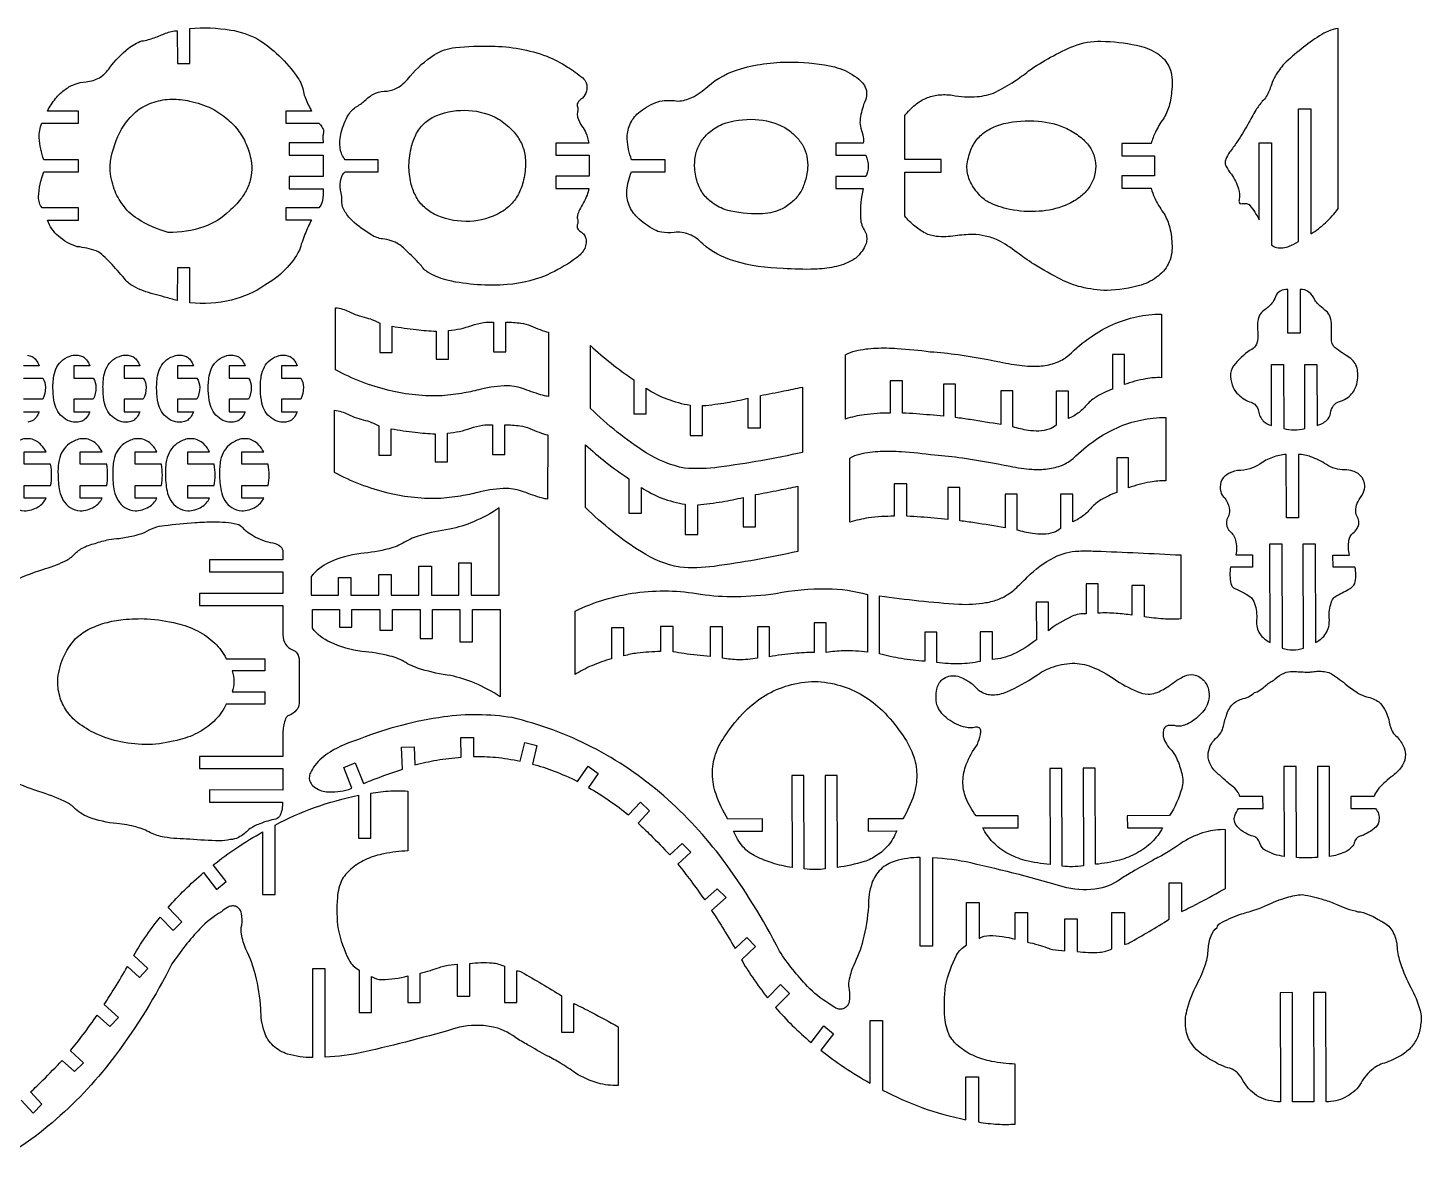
# Model space of a CAD drawing. Header units: metres. Extents: x 3 to 597, y 2 to 578.
# Drawn here: x 251.3 to 597, y 9.7 to 292.6 of the extents above; entities that cross this region are included whole.
import ezdxf

# ---------------------------------------------------------------- set-up
doc = ezdxf.new("R2010")
doc.units = ezdxf.units.M

msp = doc.modelspace()

# ---------------------------------------------------------------- linework, layer by layer
at = {"color": 7}
for points in [[(263.78911, 256.908741), (263.78911, 259.903892), (255.222949, 259.905406, -0.072242), (254.110548, 265.349208, -0.110553), (254.703421, 268.956949), (263.78911, 268.945257), (263.78911, 271.94423), (256.115733, 271.945931, -0.049815), (258.123275, 275.079791, -0.062729), (260.235331, 277.153419, -0.070982), (262.795144, 278.582576, -0.069036), (265.729625, 279.268479, 0.12434), (269.023874, 280.264595, 0.119254), (271.575693, 282.781131, -0.053976), (276.176217, 287.5116, -0.092959), (279.546507, 289.379541, 0.045009), (281.16244, 289.700586, 0.024177), (284.055486, 290.705844, -0.038596), (286.892685, 291.749375, -0.079634), (288.354976, 291.920298), (288.355355, 283.766817), (291.444328, 283.766817), (291.443802, 292.483178, -0.059548), (301.598535, 292.092087, -0.084975), (308.367338, 289.796335, -0.052816), (313.603414, 285.717121, -0.049445), (318.194356, 280.317297, -0.050886), (319.193925, 278.47016, -0.058693), (319.692453, 276.717237, 0.059108), (320.121305, 275.191302, 0.026215), (321.653718, 271.973674), (315.240854, 271.97423), (315.240854, 268.975257), (323.508123, 268.978369, -0.043315), (324.198841, 268.094623, -0.055633), (324.591457, 267.313365, -0.05873), (324.650171, 266.740013, -0.075594), (324.575936, 266.29741, 0.100535), (324.480051, 265.862109, 0.024674), (324.539276, 264.064004), (316.097194, 264.064004), (316.097194, 260.999248), (324.539276, 261.031457), (324.539276, 255.741176), (316.097194, 255.773385), (316.097194, 252.718629), (324.539276, 252.718629, -0.078111), (324.361512, 249.685854, -0.125865), (323.508123, 247.984264), (315.240854, 247.987375), (315.240854, 244.998403), (321.653718, 244.998959, 0.024374), (320.022336, 241.437691, 0.022894), (318.651188, 237.499507, -0.075172), (315.117206, 232.634919, -0.071168), (310.06557, 228.791719, -0.094796), (301.792594, 225.085625, -0.082674), (291.443802, 224.389455), (291.444328, 233.105816), (288.355355, 233.105816), (288.354976, 224.952335, 0.002566), (285.188418, 225.841398, 0.003075), (282.537661, 226.553479, -0.061756), (277.439258, 228.519035, -0.115194), (275.217563, 230.470353, 0.012925), (271.71306, 234.381964, 0.028324), (269.971097, 236.030188, 0.133272), (268.189726, 237.270396, 0.059788), (263.537738, 238.32906, -0.10848), (258.841328, 240.936186, -0.121992), (256.115733, 244.876702), (263.78911, 244.878403), (263.78911, 247.967375), (254.841535, 247.955862, -0.184387), (253.931438, 250.68303, -0.081183), (255.222949, 256.907227), (263.78911, 256.908741)], [(576.402549, 292.4932, 0.099796), (571.806633, 290.648805, 0.043637), (562.984896, 283.691424, 0.041773), (560.824397, 280.693713, 0.063337), (559.840706, 278.457954, -0.044077), (558.571679, 275.602512, -0.089697), (557.594044, 274.406377, 0.036464), (555.984785, 272.207116, 0.024506), (554.007427, 268.670464), (554.007427, 268.670464, -0.015577), (551.266665, 264.2401, -0.026458), (549.438876, 261.775231, 0.042722), (548.549585, 259.991087, 0.08846), (548.356651, 259.041978, 0.11227), (548.611485, 258.219812, 0.041427), (549.927707, 256.324401, -0.075913), (551.700828, 252.655886, -0.119469), (551.859687, 250.049744, 0.181881), (551.864172, 249.284827, 0.302639), (552.260256, 249.00364, -0.028288), (552.960308, 249.054771, -0.029635), (553.62977, 249.026031, -0.221225), (554.499477, 248.590034, -0.048421), (556.805438, 245.023071), (556.798342, 264.108702), (559.887343, 264.108702), (559.883212, 238.769342, 0.109833), (561.09686, 238.147639, 0.094372), (562.67544, 238.042615, 0.064209), (564.274205, 238.450839, 0.041408), (566.560265, 239.586332), (566.559951, 272.529453), (569.648952, 272.529453), (569.649972, 241.524784, 0.051016), (573.279426, 244.262269, 0.049205), (576.402035, 247.791746), (576.402549, 292.4932)], [(338.180533, 256.907351), (338.180533, 259.902501), (330.007938, 259.903762, -0.140476), (328.794975, 262.617473, -0.102245), (329.048019, 266.65632, -0.076711), (330.836092, 271.056402, -0.125548), (332.915522, 273.121319, 0.020536), (334.042744, 273.895114, 0.020706), (335.093699, 274.752054, -0.097805), (337.568477, 276.390649, -0.099815), (340.42509, 276.942654, 0.118839), (343.20124, 277.907381, 0.08658), (346.150625, 280.620784, -0.081246), (352.066696, 285.907044, -0.115385), (357.373332, 287.768366, -0.029573), (366.33514, 288.09921, -0.037876), (373.307455, 287.414116, -0.047634), (380.006994, 285.568198, -0.056886), (385.179577, 282.890368, -0.039803), (388.942655, 280.194348, -0.123518), (389.825858, 278.967014, -0.140817), (389.89243, 276.885055, -0.15083), (388.877636, 275.219561, 0.133461), (387.702851, 274.043572, 0.231023), (387.63785, 273.051878, -0.107511), (387.762282, 272.488051, -0.068767), (387.642223, 271.59952, 0.139781), (387.689182, 270.438351, 0.064425), (388.762318, 268.198822, -0.082975), (389.746959, 266.585666, -0.059472), (390.431817, 264.048462), (390.431817, 264.048462), (382.276319, 264.048165), (382.276319, 261.019193), (390.59069, 261.019171), (390.59069, 255.80068), (382.276319, 255.800659), (382.276319, 252.791687), (390.431817, 252.791389, -0.078337), (390.017615, 251.140405, -0.032363), (388.172548, 247.479783, 0.064926), (387.654554, 246.119198, 0.112578), (387.646181, 245.27254, -0.138915), (387.614158, 243.714878, 0.206862), (387.652159, 242.868454, 0.164554), (388.389211, 242.121939, -0.082681), (389.306204, 241.255561, -0.101232), (389.75311, 240.323286, -0.092447), (389.816796, 239.278152, -0.066823), (389.450142, 237.882782, -0.107143), (387.410473, 235.581305, -0.044664), (381.153324, 231.805933, -0.09252), (370.19538, 228.912941, -0.071448), (355.604509, 229.922046, -0.06314), (350.921074, 231.745744, -0.118181), (348.905166, 233.559685, 0.016012), (345.580292, 236.976356, 0.024893), (343.268401, 238.992684, 0.059853), (341.434359, 239.817322, 0.054601), (339.272625, 240.241786, -0.100479), (336.476298, 241.259046, -0.049689), (331.716851, 244.865821, -0.076059), (329.801888, 247.269067, -0.109503), (329.161428, 249.318872, 0.046908), (329.155509, 250.818371, 0.044592), (328.862594, 252.367996, -0.101901), (328.989226, 255.236282, -0.151429), (330.007938, 256.90609), (338.180533, 256.907351)], [(468.847545, 245.951619), (468.850972, 256.848182), (477.87822, 256.848182), (477.87822, 259.94406), (468.850972, 259.94406), (468.847545, 270.840623, -0.05659), (471.508746, 273.558674, -0.069075), (474.177846, 275.176726, -0.073478), (477.178001, 275.975976, -0.066439), (480.607715, 275.910735, 0.062341), (486.852821, 275.571464, 0.083499), (491.405898, 276.670535, 0.022667), (496.061641, 279.372182, 0.028044), (499.58533, 281.926254, -0.05694), (510.845677, 288.118121, -0.108358), (517.55376, 289.291182, -0.046973), (526.361427, 288.317269, -0.079489), (531.277396, 286.452006, -0.073182), (533.283488, 284.747214, -0.080672), (534.552127, 282.720623, -0.07326), (535.154051, 280.383397, -0.057276), (535.127477, 277.302887, -0.059839), (534.440333, 273.194959, -0.070789), (532.98139, 269.985185, 0.043558), (531.045491, 266.766659, 0.054925), (530.037836, 263.960169), (522.764692, 263.959724), (522.764692, 260.870752), (530.864239, 260.870752), (530.864239, 258.396121), (530.864239, 255.921491), (522.764692, 255.921491), (522.764692, 252.832518), (530.037836, 252.832074, 0.058582), (530.889667, 250.403702, 0.036314), (532.973251, 246.823, -0.078874), (534.473263, 243.569413, -0.062728), (535.141728, 239.124755), (535.141728, 239.124755, -0.128056), (534.496066, 234.535292, -0.137485), (531.816427, 231.137312, -0.106912), (527.496874, 228.814735, -0.060837), (519.051628, 227.462211, -0.049938), (512.621773, 228.332461, -0.061659), (507.692579, 230.173669, -0.019136), (500.890482, 234.010623, -0.028508), (496.588402, 237.010126, 0.047548), (491.974356, 239.936065, 0.079327), (488.844862, 240.944727, 0.060969), (485.738641, 241.346314, 0.043888), (481.409612, 240.995174, -0.057904), (476.675246, 240.892789, -0.098049), (473.978323, 241.696206, -0.053784), (471.395174, 243.406907, -0.046243), (468.847545, 245.951619)], [(409.406391, 256.908016), (409.406391, 259.883515), (401.075639, 259.883898, -0.077741), (399.999796, 265.010581, -0.112977), (400.625574, 268.584871, -0.116191), (402.751755, 271.503032, -0.082618), (407.065483, 274.117766, -0.077799), (409.162079, 274.58607, -0.048513), (412.592676, 274.474611, 0.105513), (416.043858, 275.348064, 0.077864), (419.968341, 278.111729, -0.106857), (428.219463, 282.499259, -0.075911), (441.19972, 284.12088, -0.054272), (451.440266, 282.915526, -0.103261), (456.40102, 280.632036, -0.073128), (458.348608, 279.024923, -0.10623), (459.222287, 277.51036, -0.113744), (459.369107, 275.788114, -0.085079), (458.665455, 273.600646, 0.054818), (457.760869, 269.654433, 0.11602), (457.983032, 267.734426, -0.05045), (458.552166, 265.506817, -0.077715), (458.543487, 264.009098), (451.766662, 264.009179), (451.766662, 261.020207), (459.206327, 261.018473, -0.101239), (459.793806, 258.146767, -0.122409), (459.206327, 255.783058), (451.766662, 255.781324), (451.766662, 252.762352), (458.543487, 252.762433, 0.06164), (457.84803, 245.747579, 0.130696), (458.792644, 242.514103, -0.084989), (459.351408, 241.159947, -0.091794), (459.403946, 239.803032, -0.077566), (458.995884, 238.48012, -0.05608), (457.971858, 236.86857, -0.117926), (455.768826, 234.895922, -0.073763), (451.362123, 233.296071, -0.043331), (446.521588, 232.73996, -0.026995), (438.712506, 232.944606, -0.071699), (426.451752, 234.813659, -0.101646), (418.72213, 239.006579, 0.116778), (415.37796, 241.373074, 0.126594), (411.622616, 241.869724, -0.062336), (408.488612, 241.908109, -0.107061), (406.761456, 242.5387, -0.073096), (402.473777, 245.629787, -0.106257), (400.443311, 248.672109, -0.113845), (399.902735, 252.246879, -0.085158), (401.075639, 256.907633), (409.406391, 256.908016)], [(271.658218, 258.383966, -0.092137), (274.066923, 266.680086, -0.110339), (278.653694, 272.281723, -0.073181), (282.584728, 274.209622, -0.072558), (286.940278, 274.934885, -0.061564), (291.389186, 274.475767, -0.047427), (296.890595, 272.64905, -0.050979), (300.855918, 269.927035, -0.059689), (303.653004, 266.913185, -0.062946), (305.628728, 263.323565, -0.058806), (306.755462, 259.087143, -0.068893), (306.684161, 255.954024, -0.067863), (305.756752, 252.911188, -0.058292), (304.08225, 250.166548, -0.045866), (301.2829, 247.197175, -0.110456), (294.941674, 243.2417, -0.091839), (286.093061, 241.863335, -0.072304), (278.527371, 245.204485, -0.108689), (274.577725, 249.086382, -0.083153), (272.496572, 253.181583, -0.072367), (271.658218, 258.383966)], [(345.824184, 258.502446, -0.04934), (346.480395, 263.245844, -0.068221), (347.742981, 266.479014, -0.084406), (349.87242, 269.128841, -0.084968), (352.741123, 270.91109, -0.107675), (360.637021, 272.144401, -0.111178), (368.078875, 269.996183, -0.054018), (371.34169, 267.363158, -0.068338), (373.344044, 264.715034, -0.075944), (374.500832, 261.635773, -0.070995), (374.732764, 258.127267, -0.053354), (374.030261, 253.920257, -0.067677), (372.696209, 250.827322, -0.075656), (370.564032, 248.261668, -0.071241), (367.61064, 246.30916, -0.113364), (359.929433, 244.598751, -0.110448), (352.063979, 246.412781, -0.075889), (349.375701, 248.391718, -0.077221), (347.441001, 251.041854, -0.065858), (346.316018, 254.172855, -0.050192), (345.824184, 258.502446)], [(416.721258, 258.275766, -0.069207), (417.142713, 261.744673, -0.080504), (418.369033, 264.492532, -0.077297), (420.394544, 266.734559, -0.062459), (423.561979, 268.707378, -0.098122), (431.71145, 269.905657, -0.106233), (439.07348, 267.936953, -0.053872), (441.840326, 265.691532, -0.067677), (443.551345, 263.423268, -0.074817), (444.548312, 260.788694, -0.069907), (444.767493, 257.78408, -0.054225), (444.019768, 254.196104, -0.066488), (442.72692, 251.496173, -0.07186), (440.759163, 249.265398, -0.066453), (438.056125, 247.526048, -0.096383), (432.881245, 246.464956, -0.061179), (424.656703, 247.391083, -0.068082), (421.16319, 249.189128, -0.082578), (418.846316, 251.463125, -0.082081), (417.386248, 254.365012, -0.067067), (416.721258, 258.275766)], [(484.287285, 258.396121, -0.069124), (485.277154, 262.360164, -0.084359), (487.034146, 265.219115, -0.083689), (489.636377, 267.342582, -0.067776), (493.475389, 268.885279, -0.075717), (501.988198, 269.488281, -0.088067), (509.100554, 267.62584, -0.048451), (512.404495, 265.579724, -0.065835), (514.436135, 263.55864, -0.080569), (515.774428, 261.083869, -0.081634), (516.249851, 258.347648, -0.079807), (515.7445, 255.281656, -0.083655), (514.349657, 252.663783, -0.071351), (512.190111, 250.561927, -0.053283), (508.701858, 248.551067, -0.07364), (502.178448, 247.110686, -0.067557), (494.917775, 247.58044, -0.061783), (489.614558, 249.41204, -0.113577), (487.224052, 251.353635, -0.089621), (484.958466, 254.858519, -0.104165), (484.287285, 258.396121)], [(563.961376, 216.86402), (563.926281, 227.718288, 0.160847), (562.046639, 227.296604, 0.164287), (560.822402, 225.859199, -0.104766), (559.9848, 224.304433, -0.068793), (557.993899, 222.520927, 0.141453), (556.912641, 221.325626, 0.109534), (556.429566, 219.317794), (556.443866, 215.541828, -0.132985), (555.893866, 213.752246, -0.146682), (554.609511, 212.632764, 0.085858), (550.479465, 208.757399, 0.181906), (549.705999, 206.127394, 0.091311), (550.362065, 203.379548, 0.118549), (551.690729, 201.640751, 0.062203), (553.24751, 200.403706, 0.071411), (554.841641, 199.721015, -0.158354), (555.929176, 199.032852, -0.123687), (556.633737, 197.560802, 0.142715), (557.836787, 195.084875, 0.170049), (559.88332, 193.971887), (559.837475, 209.078537), (562.846601, 209.078048), (562.895186, 193.213185, 0.057658), (565.479058, 192.900643, 0.055736), (568.155767, 193.185902), (568.104646, 209.094547), (571.113749, 209.104058), (571.162671, 194.007417, 0.126746), (573.59219, 195.282199, 0.17987), (574.4984, 197.024998, -0.115083), (575.272967, 198.894134, -0.147735), (576.533049, 199.862903, 0.06615), (578.421038, 200.680132, 0.078655), (579.749415, 201.793574, 0.077948), (580.671872, 203.262873, 0.064655), (581.240589, 205.271513, 0.061194), (581.251443, 207.423226, 0.081563), (580.804076, 208.979246, 0.090539), (579.870445, 210.277911, 0.079062), (578.37112, 211.323827, -0.017136), (576.492263, 212.62198, -0.028294), (575.429821, 213.508632, -0.118967), (574.941767, 214.315553, -0.086013), (574.766688, 215.599324), (574.755056, 219.306107, 0.108933), (574.250132, 221.336505, 0.134348), (573.114657, 222.610827, -0.029528), (571.43954, 224.07675, -0.052719), (570.6468, 225.042124, 0.15579), (569.16474, 227.070201, 0.171514), (566.968004, 227.727884), (567.001029, 216.873609), (563.961376, 216.86402)], [(338.565081, 219.367985), (338.569749, 212.095063), (341.66875, 212.095063), (341.668669, 218.617577, 0.016161), (347.634889, 217.747871, 0.019599), (352.59368, 217.384042), (352.593702, 210.450876), (355.612703, 210.450876), (355.612958, 217.539213, 0.03173), (358.615665, 217.983488, 0.033109), (361.414426, 218.777764, -0.044573), (364.294701, 219.488832, -0.052483), (366.813336, 219.610014), (366.813623, 212.232079), (369.882624, 212.232079), (369.882696, 219.601457, -0.038372), (373.607729, 219.348624, -0.056311), (376.072531, 218.700901, 0.017342), (378.410561, 217.756265, 0.019952), (380.498488, 217.088835), (380.496769, 201.198686, -0.069316), (379.182748, 201.398881, -0.018491), (374.484521, 202.990203, 0.095552), (370.308319, 203.786769, 0.060828), (363.716411, 202.968128, -0.023669), (359.543407, 202.052957, -0.018212), (354.040616, 201.321554, -0.068443), (340.889904, 202.668533, -0.063554), (327.603384, 207.755976), (327.604802, 223.203079, -0.042555), (329.327291, 222.852425, -0.043632), (330.92392, 222.227458, 0.033575), (333.044119, 221.326939, 0.033022), (335.302231, 220.705635, -0.027622), (337.267885, 220.023913, -0.039567), (338.565081, 219.367985)], [(532.588843, 221.599069), (532.5889, 205.829213, 0.056254), (528.682571, 205.550624, 0.039875), (523.356508, 204.11497), (523.357302, 211.562714), (520.40833, 211.562714), (520.4098, 202.988452, 0.048058), (516.475739, 201.105234, 0.069122), (514.112995, 199.192515, -0.065397), (512.137549, 197.229783, -0.059836), (509.516544, 195.686925), (509.513143, 202.499786), (506.424171, 202.499786), (506.426591, 194.020488, -0.094009), (504.697452, 193.052298, -0.071637), (502.148208, 192.588581, -0.048852), (499.491985, 192.750064, -0.033106), (495.668599, 193.623264), (495.668985, 202.571148), (492.700013, 202.571148), (492.700613, 194.184276, 0.004511), (485.132116, 195.422097, 0.009358), (481.468305, 195.917413), (481.468018, 204.212465), (478.479046, 204.212465), (478.479098, 196.26691, 0.00553), (471.753751, 196.86014, 0.010771), (468.292591, 197.052016), (468.292498, 205.068805), (465.203526, 205.068805), (465.203488, 197.065566, 0.033698), (458.783434, 196.632776, 0.046109), (454.196651, 195.574123), (454.194246, 211.469282, -0.089328), (456.634701, 212.500701, -0.045753), (461.733743, 213.168576, -0.026127), (466.967907, 213.098201, -0.016562), (475.181984, 212.283945, -0.020985), (482.086161, 211.545495, -0.012069), (493.976733, 209.471905, 0.034853), (499.351294, 208.706141, 0.048791), (503.232538, 208.805735, 0.066524), (506.916302, 209.769976, 0.081508), (509.569186, 211.402021, -0.041698), (515.081115, 215.974506, -0.048079), (520.495676, 219.025098, -0.051866), (526.387339, 220.934175, -0.0515), (532.588843, 221.599069)], [(262.705495, 205.701291), (267.498659, 205.705417, -0.145614), (268.168816, 203.453062, -0.110623), (267.498659, 200.461106), (262.705495, 200.465232), (262.705495, 197.376231), (266.638128, 197.374418, -0.074498), (265.850336, 195.964614, -0.099345), (264.93152, 195.167705, -0.100456), (263.77743, 194.790133, -0.076442), (262.189446, 194.848349, -0.093845), (260.167239, 195.833188, -0.098167), (258.724541, 197.429982, -0.077974), (257.896349, 199.483197, -0.053549), (257.509188, 202.673297, -0.053372), (257.725131, 206.269074, -0.081325), (258.491652, 208.514856, -0.106616), (259.971027, 210.258316, -0.101599), (262.127038, 211.305713, -0.079886), (263.709459, 211.41137, -0.104275), (264.875177, 211.050054, -0.100216), (265.807782, 210.251491, -0.072938), (266.638128, 208.792105), (262.705495, 208.790292), (262.705495, 205.701291)], [(275.123481, 205.701291), (279.916645, 205.705417, -0.145614), (280.586802, 203.453062, -0.110623), (279.916645, 200.461106), (275.123481, 200.465232), (275.123481, 197.376231), (279.056114, 197.374418, -0.074498), (278.268322, 195.964614, -0.099345), (277.349506, 195.167705, -0.100456), (276.195416, 194.790133, -0.076442), (274.607432, 194.848349, -0.093845), (272.585225, 195.833188, -0.098167), (271.142527, 197.429982, -0.077974), (270.314335, 199.483197, -0.053549), (269.927174, 202.673297, -0.053372), (270.143117, 206.269074, -0.081325), (270.909638, 208.514856, -0.106616), (272.389013, 210.258316, -0.101599), (274.545024, 211.305713, -0.079886), (276.127445, 211.41137, -0.104275), (277.293163, 211.050054, -0.100216), (278.225768, 210.251491, -0.072938), (279.056114, 208.792105), (275.123481, 208.790292), (275.123481, 205.701291)], [(288.43761, 205.701291), (293.230775, 205.705417, -0.145614), (293.900931, 203.453062, -0.110623), (293.230775, 200.461106), (288.43761, 200.465232), (288.43761, 197.376231), (292.370243, 197.374418, -0.074498), (291.582452, 195.964614, -0.099345), (290.663636, 195.167705, -0.100456), (289.509546, 194.790133, -0.076442), (287.921561, 194.848349, -0.093845), (285.899354, 195.833188, -0.098167), (284.456656, 197.429982, -0.077974), (283.628465, 199.483197, -0.053549), (283.241303, 202.673297, -0.053372), (283.457246, 206.269074, -0.081325), (284.223768, 208.514856, -0.106616), (285.703142, 210.258316, -0.101599), (287.859154, 211.305713, -0.079886), (289.441574, 211.41137, -0.104275), (290.607292, 211.050054, -0.100216), (291.539897, 210.251491, -0.072938), (292.370243, 208.792105), (288.43761, 208.790292), (288.43761, 205.701291)], [(301.239658, 205.701291), (306.032822, 205.705417, -0.145614), (306.702979, 203.453062, -0.110623), (306.032822, 200.461106), (301.239658, 200.465232), (301.239658, 197.376231), (305.172291, 197.374418, -0.074498), (304.384499, 195.964614, -0.099345), (303.465683, 195.167705, -0.100456), (302.311593, 194.790133, -0.076442), (300.723609, 194.848349, -0.093845), (298.701402, 195.833188, -0.098167), (297.258704, 197.429982, -0.077974), (296.430512, 199.483197, -0.053549), (296.043351, 202.673297, -0.053372), (296.259293, 206.269074, -0.081325), (297.025815, 208.514856, -0.106616), (298.505189, 210.258316, -0.101599), (300.661201, 211.305713, -0.079886), (302.243622, 211.41137, -0.104275), (303.40934, 211.050054, -0.100216), (304.341945, 210.251491, -0.072938), (305.172291, 208.792105), (301.239658, 208.790292), (301.239658, 205.701291)], [(314.169726, 205.701291), (318.96289, 205.705417, -0.145614), (319.633047, 203.453062, -0.110623), (318.96289, 200.461106), (314.169726, 200.465232), (314.169726, 197.376231), (318.102359, 197.374418, -0.074498), (317.314567, 195.964614, -0.099345), (316.395751, 195.167705, -0.100456), (315.241661, 194.790133, -0.076442), (313.653677, 194.848349, -0.093845), (311.63147, 195.833188, -0.098167), (310.188772, 197.429982, -0.077974), (309.36058, 199.483197, -0.053549), (308.973419, 202.673297, -0.053372), (309.189361, 206.269074, -0.081325), (309.955883, 208.514856, -0.106616), (311.435257, 210.258316, -0.101599), (313.591269, 211.305713, -0.079886), (315.17369, 211.41137, -0.104275), (316.339408, 211.050054, -0.100216), (317.272013, 210.251491, -0.072938), (318.102359, 208.792105), (314.169726, 208.790292), (314.169726, 205.701291)], [(443.512267, 203.490826), (443.512576, 187.304036, -0.021405), (422.756924, 183.619783, -0.053066), (414.237052, 183.391059, -0.092828), (404.72575, 187.189438, -0.053429), (390.878356, 198.201437), (390.877726, 213.790786, 0.021203), (395.970348, 209.417536, 0.020318), (401.64495, 205.310296), (401.644637, 196.845294), (404.733609, 196.845294), (404.730204, 203.190837, 0.055108), (409.825375, 200.560799, 0.052674), (415.619332, 199.012329), (415.620101, 191.501735), (418.709073, 191.501735), (418.709268, 198.894347, 0.017702), (424.761861, 199.665979, 0.020394), (429.949971, 200.733797), (429.949893, 193.419935), (433.038866, 193.419935), (433.037832, 201.431124, 0.003556), (438.886432, 202.538056, 0.004482), (443.512267, 203.490826)], [(338.320336, 193.90072), (338.325004, 186.627799), (341.424005, 186.627799), (341.423924, 193.150312, 0.016161), (347.390144, 192.280606, 0.019599), (352.348935, 191.916777), (352.348957, 184.983611), (355.367958, 184.983611), (355.368213, 192.071948, 0.03173), (358.37092, 192.516224, 0.033109), (361.169681, 193.3105, -0.044573), (364.049956, 194.021568, -0.052483), (366.568591, 194.14275), (366.568878, 186.764814), (369.637879, 186.764814), (369.637951, 194.134193, -0.038372), (373.362984, 193.88136, -0.056311), (375.827786, 193.233636, 0.017342), (378.165816, 192.289, 0.019952), (380.253743, 191.62157), (380.252024, 175.731422, -0.069316), (378.938003, 175.931617, -0.018491), (374.239776, 177.522939, 0.095552), (370.063574, 178.319504, 0.060828), (363.471666, 177.500863, -0.023669), (359.298662, 176.585692, -0.018212), (353.795871, 175.854289, -0.068443), (340.645159, 177.201268, -0.063554), (327.358639, 182.288712), (327.360057, 197.735815, -0.042555), (329.082546, 197.385161, -0.043632), (330.679175, 196.760194, 0.033575), (332.799374, 195.859674, 0.033022), (335.057486, 195.23837, -0.027622), (337.02314, 194.556649, -0.039567), (338.320336, 193.90072)], [(533.655163, 195.993529), (533.65522, 180.223672, 0.056254), (529.748891, 179.945083, 0.039875), (524.422828, 178.509429), (524.423622, 185.957174), (521.47465, 185.957174), (521.47612, 177.382912, 0.048058), (517.542059, 175.499694, 0.069122), (515.179315, 173.586974, -0.065397), (513.203869, 171.624243, -0.059836), (510.582864, 170.081384), (510.579463, 176.894245), (507.490491, 176.894245), (507.492911, 168.414948, -0.094009), (505.763772, 167.446758, -0.071637), (503.214528, 166.98304, -0.048852), (500.558305, 167.144524, -0.033106), (496.734919, 168.017724), (496.735305, 176.965607), (493.766333, 176.965607), (493.766933, 168.578736, 0.004511), (486.198436, 169.816556, 0.009358), (482.534625, 170.311873), (482.534338, 178.606925), (479.545366, 178.606925), (479.545418, 170.66137, 0.00553), (472.820071, 171.254599, 0.010771), (469.358911, 171.446475), (469.358818, 179.463265), (466.269846, 179.463265), (466.269808, 171.460026, 0.033698), (459.849754, 171.027236, 0.046109), (455.262971, 169.968582), (455.260566, 185.863741, -0.089328), (457.701021, 186.895161, -0.045753), (462.800063, 187.563036, -0.026127), (468.034227, 187.49266, -0.016562), (476.248304, 186.678404, -0.020985), (483.152481, 185.939954, -0.012069), (495.043053, 183.866365, 0.034853), (500.417614, 183.100601, 0.048791), (504.298858, 183.200195, 0.066524), (507.982622, 184.164435, 0.081508), (510.635506, 185.79648, -0.041698), (516.147435, 190.368966, -0.048079), (521.561996, 193.419558, -0.051866), (527.453659, 195.328635, -0.0515), (533.655163, 195.993529)], [(250.368154, 184.345938), (250.368154, 187.434939), (255.793946, 187.435892, 0.058401), (254.591416, 189.123032, 0.078017), (253.38145, 190.099821, 0.088367), (251.93925, 190.621649, 0.079564), (250.238478, 190.642235, 0.088526), (247.684992, 189.462975, 0.102853), (246.018709, 187.697762, 0.088278), (245.109527, 185.391338, 0.06173), (244.841085, 181.870219, 0.054003), (245.213398, 177.759659, 0.087172), (246.147444, 175.366625, 0.119253), (247.87247, 173.634765, 0.110466), (250.363985, 172.781495), (250.363985, 172.781495, 0.126096), (253.803446, 173.76819, 0.153352), (255.793946, 175.964757), (250.368154, 175.96571), (250.368154, 179.054711), (256.922447, 179.054393, 0.04361), (257.146254, 181.615508, 0.04091), (256.922447, 184.346256), (250.368154, 184.345938)], [(264.281106, 184.345938), (264.281106, 187.434939), (269.706898, 187.435892, 0.058401), (268.504368, 189.123032, 0.078017), (267.294402, 190.099821, 0.088367), (265.852202, 190.621649, 0.079564), (264.151431, 190.642235, 0.088526), (261.597944, 189.462975, 0.102853), (259.931661, 187.697762, 0.088278), (259.022479, 185.391338, 0.06173), (258.754037, 181.870219, 0.054003), (259.12635, 177.759659, 0.087172), (260.060396, 175.366625, 0.119253), (261.785422, 173.634765, 0.110466), (264.276938, 172.781495), (264.276938, 172.781495, 0.126096), (267.716398, 173.76819, 0.153352), (269.706898, 175.964757), (264.281106, 175.96571), (264.281106, 179.054711), (270.835399, 179.054393, 0.04361), (271.059206, 181.615508, 0.04091), (270.835399, 184.346256), (264.281106, 184.345938)], [(277.862798, 184.345938), (277.862798, 187.434939), (283.288589, 187.435892, 0.058401), (282.08606, 189.123032, 0.078017), (280.876093, 190.099821, 0.088367), (279.433894, 190.621649, 0.079564), (277.733122, 190.642235, 0.088526), (275.179636, 189.462975, 0.102853), (273.513352, 187.697762, 0.088278), (272.60417, 185.391338, 0.06173), (272.335729, 181.870219, 0.054003), (272.708041, 177.759659, 0.087172), (273.642088, 175.366625, 0.119253), (275.367113, 173.634765, 0.110466), (277.858629, 172.781495), (277.858629, 172.781495, 0.126096), (281.298089, 173.76819, 0.153352), (283.288589, 175.964757), (277.862798, 175.96571), (277.862798, 179.054711), (284.417091, 179.054393, 0.04361), (284.640897, 181.615508, 0.04091), (284.417091, 184.346256), (277.862798, 184.345938)], [(290.947598, 184.345938), (290.947598, 187.434939), (296.373389, 187.435892, 0.058401), (295.17086, 189.123032, 0.078017), (293.960894, 190.099821, 0.088367), (292.518694, 190.621649, 0.079564), (290.817922, 190.642235, 0.088526), (288.264436, 189.462975, 0.102853), (286.598153, 187.697762, 0.088278), (285.688971, 185.391338, 0.06173), (285.420529, 181.870219, 0.054003), (285.792842, 177.759659, 0.087172), (286.726888, 175.366625, 0.119253), (288.451914, 173.634765, 0.110466), (290.943429, 172.781495), (290.943429, 172.781495, 0.126096), (294.38289, 173.76819, 0.153352), (296.373389, 175.964757), (290.947598, 175.96571), (290.947598, 179.054711), (297.501891, 179.054393, 0.04361), (297.725698, 181.615508, 0.04091), (297.501891, 184.346256), (290.947598, 184.345938)], [(304.363659, 184.345938), (304.363659, 187.434939), (309.789451, 187.435892, 0.058401), (308.586921, 189.123032, 0.078017), (307.376955, 190.099821, 0.088367), (305.934755, 190.621649, 0.079564), (304.233983, 190.642235, 0.088526), (301.680497, 189.462975, 0.102853), (300.014214, 187.697762, 0.088278), (299.105032, 185.391338, 0.06173), (298.83659, 181.870219, 0.054003), (299.208903, 177.759659, 0.087172), (300.142949, 175.366625, 0.119253), (301.867975, 173.634765, 0.110466), (304.359491, 172.781495), (304.359491, 172.781495, 0.126096), (307.798951, 173.76819, 0.153352), (309.789451, 175.964757), (304.363659, 175.96571), (304.363659, 179.054711), (310.917952, 179.054393, 0.04361), (311.141759, 181.615508, 0.04091), (310.917952, 184.346256), (304.363659, 184.345938)], [(442.298178, 178.892202), (442.298487, 162.705412, -0.021405), (421.542834, 159.021159, -0.053066), (413.022963, 158.792435, -0.092828), (403.51166, 162.590814, -0.053429), (389.664267, 173.602813), (389.663636, 189.192162, 0.021203), (394.756259, 184.818911, 0.020318), (400.43086, 180.711671), (400.430548, 172.24667), (403.51952, 172.24667), (403.516115, 178.592212, 0.055108), (408.611286, 175.962175, 0.052674), (414.405242, 174.413704), (414.406011, 166.90311), (417.494984, 166.90311), (417.495179, 174.295723, 0.017702), (423.547772, 175.067354, 0.020394), (428.735881, 176.135173), (428.735804, 168.821311), (431.824776, 168.821311), (431.823743, 176.8325, 0.003556), (437.672343, 177.939431, 0.004482), (442.298178, 178.892202)], [(563.583649, 171.070731), (563.535979, 186.782329, 0.068205), (560.15917, 186.057975, 0.065119), (556.947887, 184.396089, -0.079837), (554.494271, 183.224747, -0.069439), (551.406944, 182.766327, 0.118992), (548.758023, 181.74607, 0.147401), (547.317931, 179.941672, 0.129781), (547.255847, 177.565074, 0.167862), (548.250362, 175.99498, -0.101986), (549.38848, 173.522958, -0.149764), (549.258966, 171.652141, 0.154237), (548.723967, 169.50283, 0.178728), (549.50221, 167.740397, -0.159694), (550.948176, 165.500747, -0.115125), (551.048047, 161.84834), (555.136466, 161.861839), (555.146159, 158.842853), (549.711065, 158.827663, 0.092222), (549.776714, 154.760052, 0.245532), (550.788838, 153.512537, -0.017895), (552.856311, 152.528852, -0.029733), (554.039333, 151.820795, -0.192444), (555.494236, 150.261737, -0.097993), (556.205104, 146.24711, 0.071552), (556.226526, 144.255879, 0.085365), (556.758956, 142.670157, 0.082268), (557.786668, 141.341638, 0.065297), (559.50739, 140.1189), (559.431643, 164.606519), (562.420629, 164.615983), (562.499699, 138.73882, 0.079191), (565.192411, 138.31732, 0.081919), (567.791968, 138.75353), (567.708632, 164.632551), (570.697618, 164.642016), (570.775551, 140.154405, 0.075295), (572.528442, 141.337323, 0.089404), (573.606638, 142.759996, 0.084058), (574.142236, 144.476473, 0.064752), (574.154839, 146.803996, -0.086629), (574.843701, 150.437002, -0.191728), (576.001816, 151.707712, 0.006948), (577.830802, 152.660336, 0.007408), (579.519875, 153.602692, 0.201982), (580.663295, 155.274215, 0.111758), (580.587649, 158.834024), (575.133268, 158.845571), (575.123575, 161.824557), (579.211998, 161.836716, -0.097193), (579.08372, 165.48448, -0.178364), (580.079102, 167.257152, 0.075251), (581.10921, 168.396204, 0.104275), (581.519527, 169.431923, 0.107031), (581.470893, 170.54029, 0.079815), (580.872186, 171.894056, -0.10563), (580.8475, 173.698659, -0.092826), (581.611003, 175.599609, 0.093387), (582.803542, 177.711522, 0.120863), (582.967784, 179.589272, 0.086666), (582.33273, 181.046391, 0.097411), (581.338128, 182.055587, 0.083224), (580.025705, 182.661318, 0.059288), (578.025625, 182.959311, -0.071785), (575.645659, 183.292064, -0.072632), (573.483808, 184.276342, 0.059581), (569.666165, 186.197886, 0.080111), (566.534192, 186.791814), (566.585126, 171.080227), (563.583649, 171.070731)], [(328.321089, 156.21618), (331.41009, 156.21618), (331.41009, 151.877694), (338.348513, 151.877694), (338.348513, 156.983468), (341.437514, 156.983468), (341.437514, 151.877694), (348.3194, 151.877694), (348.3194, 159.029568), (351.408401, 159.029568), (351.408401, 151.877694), (358.197987, 151.877694), (358.197987, 159.86993), (361.286988, 159.86993), (361.286988, 151.877694), (368.224769, 151.877694), (368.224769, 173.500701, -0.045114), (361.884663, 170.092352, -0.052056), (355.919251, 168.253066, 0.034859), (348.65788, 166.69126, 0.061306), (344.764765, 165.026866, -0.072031), (340.848935, 163.390524, -0.043062), (333.870741, 162.221827, 0.078131), (326.043308, 159.979193, 0.113318), (321.580855, 156.511195), (321.580855, 151.877694), (328.321089, 151.877694), (328.321089, 156.21618)], [(537.379144, 161.847165), (537.379141, 145.977921, -0.030238), (533.039609, 145.982385, -0.027741), (528.342461, 146.53425), (528.341662, 154.282831), (525.252689, 154.282831), (525.252812, 146.893786, 0.027185), (521.344851, 147.360065, 0.023847), (516.859691, 147.435027), (516.859714, 154.711), (513.880742, 154.711), (513.880524, 147.226781, 0.125737), (510.409291, 146.628971, 0.063357), (504.509195, 143.033861), (504.505512, 150.143855), (501.50654, 150.143855), (501.513973, 140.812823, -0.069214), (495.759868, 137.206929, -0.088671), (490.601463, 135.918807), (490.601353, 142.793606), (487.602381, 142.793606), (487.603211, 135.454464, -0.046522), (482.39757, 134.835384, -0.04354), (476.808379, 135.180295), (476.808557, 142.722245), (473.819584, 142.722245), (473.819452, 135.48905, -0.02742), (468.019804, 136.123185, -0.028694), (462.580038, 137.345944), (462.580166, 151.720771, 0.020115), (482.246588, 149.654522, 0.058826), (489.019331, 150.014221, 0.050218), (492.203797, 150.898731, 0.05742), (494.761566, 152.249883, 0.034248), (496.26896, 153.442108, 0.015784), (499.262169, 156.339971, -0.082073), (505.941787, 161.25178, -0.108863), (512.023689, 162.826814, -0.017047), (516.163393, 162.808077, -0.003322), (537.379144, 161.847165)], [(459.622924, 137.748326, 0.031608), (453.649401, 138.054313, 0.044307), (449.3998, 137.625474), (449.399541, 145.033722), (446.360568, 145.033722), (446.360519, 137.636031, 0.024627), (441.376961, 137.413759, 0.019974), (435.282419, 136.593672), (435.282659, 144.034659), (432.283686, 144.034659), (432.28445, 136.222902, -0.042119), (427.613795, 135.851995, -0.049434), (423.640574, 136.26562), (423.64118, 144.034659), (420.552207, 144.034659), (420.550996, 136.628338, -0.008631), (414.099591, 137.374028, -0.020567), (411.41415, 137.84459), (411.413786, 144.106021), (408.284813, 144.106021), (408.284722, 137.879732, 0.025143), (402.471434, 137.480601, 0.043611), (399.178796, 136.792583), (399.178796, 136.792583), (399.179115, 143.749212), (396.090142, 143.749212), (396.089307, 136.074191, 0.03564), (391.2016, 134.374182, 0.039284), (387.045911, 132.186838), (387.046389, 147.906862, -0.080142), (402.16242, 152.474555, -0.078815), (418.211585, 152.092575, 0.03662), (426.9256, 151.552153, 0.032022), (436.878506, 152.302954, -0.051452), (449.567394, 153.471126, -0.064668), (459.621772, 152.052528), (459.622924, 137.748326)], [(258.671962, 130.538466, -0.086099), (259.975378, 136.189905, -0.085556), (263.120499, 141.106005, -0.063994), (266.251832, 143.318552, -0.054305), (270.444958, 144.987575, -0.04283), (274.928858, 145.825312, -0.032848), (280.868696, 146.023903, -0.041513), (288.283527, 144.87204, -0.057653), (293.362865, 143.004852, -0.075134), (297.68444, 139.936333, -0.083815), (300.510973, 136.109213), (310.04532, 136.112572), (310.044417, 133.133571), (301.964516, 133.118901, -0.07973), (302.393818, 130.438753, -0.083158), (301.962976, 127.870788), (310.042879, 127.871393), (310.041976, 124.842392), (300.507626, 124.841326, -0.081634), (297.840943, 120.992871, -0.075832), (293.833762, 117.943077, -0.059852), (289.066136, 116.040923, -0.043739), (282.157973, 114.836332, -0.052823), (275.191765, 115.314229, -0.055461), (268.807428, 117.18365, -0.054262), (264.082551, 119.907654, -0.072679), (261.171036, 122.767798, -0.084712), (259.314884, 126.331596, -0.079921), (258.671962, 130.538466)], [(328.598083, 143.942036), (331.687084, 143.942036), (331.687084, 148.280522), (338.625508, 148.280522), (338.625508, 143.174748), (341.714509, 143.174748), (341.714509, 148.280522), (348.596395, 148.280522), (348.596395, 141.128648), (351.685396, 141.128648), (351.685396, 148.280522), (358.474982, 148.280522), (358.474982, 140.288286), (361.563983, 140.288286), (361.563983, 148.280522), (368.501764, 148.280522), (368.501764, 126.657515, 0.045114), (362.161658, 130.065864, 0.052056), (356.196246, 131.90515, -0.034859), (348.934874, 133.466956, -0.061306), (345.041759, 135.13135, 0.072031), (341.12593, 136.767692, 0.043062), (334.147736, 137.936389, -0.078131), (326.320303, 140.179023, -0.113318), (321.857849, 143.647021), (321.857849, 148.280522), (328.598083, 148.280522), (328.598083, 143.942036)], [(510.425577, 135.026674, -0.086545), (515.23891, 134.093673, -0.066944), (520.79143, 131.076089, 0.0396), (526.502373, 127.971933, 0.091722), (529.249688, 127.311887, 0.103454), (531.126213, 127.601882, 0.057192), (534.160149, 129.1574, -0.050128), (537.822083, 131.585927, -0.102674), (539.899878, 132.185167, -0.16444), (542.416063, 131.305237, -0.147929), (544.116338, 128.896655, -0.08254), (544.36652, 126.671468, -0.089031), (543.89204, 124.648097, -0.076138), (542.769084, 122.856615, -0.055919), (540.662737, 120.905423, -0.095947), (537.91437, 119.510357, -0.141775), (535.805996, 119.517261, 0.084686), (534.25492, 119.509657, 0.150069), (533.46335, 119.105785, 0.150879), (533.036647, 118.327664, 0.085526), (532.988149, 116.78652, 0.07595), (533.773948, 114.966599, 0.071608), (535.131074, 113.362462, -0.065765), (536.39611, 111.250279, -0.042542), (537.602089, 107.650404, -0.138782), (537.587166, 103.919203, -0.069177), (534.592139, 97.175155), (524.092697, 97.140997), (524.103222, 94.126985), (532.830119, 94.152915, -0.073076), (530.166948, 90.610876, -0.070544), (526.484424, 87.872796, -0.058865), (522.167217, 86.143938, -0.04513), (516.200584, 85.10063), (516.124502, 108.921835), (513.115516, 108.912325), (513.191746, 84.744065, -0.036477), (510.492876, 84.493018, -0.038526), (507.93029, 84.639713), (507.87457, 108.895879), (504.845584, 108.886323), (504.909, 85.065087, -0.045622), (498.741214, 86.073914, -0.061386), (494.413565, 87.782028, -0.075656), (490.77129, 90.548439, -0.079027), (488.252731, 94.133034), (496.979619, 94.131873), (496.969094, 97.125885), (486.584298, 97.134497, -0.078436), (484.039115, 101.575834, -0.095514), (483.311795, 105.728671, -0.089391), (484.137383, 109.900341, -0.066951), (486.886668, 114.845667, 0.034206), (487.647298, 117.290927, 0.084578), (487.714384, 118.330634, 0.234928), (487.307741, 118.970946, 0.20053), (486.441254, 119.099855, -0.074854), (485.033186, 118.931481, -0.065578), (483.437611, 119.191241, -0.101616), (479.105286, 121.508945, -0.129911), (476.862047, 124.660146, -0.109192), (476.810403, 128.570903, -0.155827), (478.17307, 130.987221, -0.097346), (479.800775, 131.756453, -0.09955), (481.559883, 131.842634, -0.076889), (483.295712, 131.300024, -0.051894), (485.571238, 129.872931, 0.025384), (486.907288, 128.590148, 0.042538), (487.801888, 127.938871, 0.06968), (489.177117, 127.349121, 0.067886), (490.699603, 127.149429, 0.102237), (494.177529, 127.886765, 0.043919), (501.377433, 131.824363, -0.080462), (505.175304, 133.902802, -0.064733), (510.425577, 135.026674)], [(568.57837, 132.808869, 0.025182), (569.631214, 132.819317, 0.033407), (570.418851, 132.919942, -0.04463), (571.76353, 133.01912, -0.038456), (573.320864, 132.874729, -0.103541), (574.73769, 132.343517, -0.03209), (578.647069, 129.497825, 0.036494), (581.495584, 127.514185, 0.060955), (583.403083, 126.677007, -0.047808), (585.069227, 126.161091, -0.051361), (586.495726, 125.384645, -0.083147), (587.913935, 123.625702, -0.066709), (588.954481, 121.016176, 0.067736), (589.738295, 118.329499, 0.112044), (590.759839, 116.963982, -0.079628), (592.579452, 114.480182, -0.111936), (593.125533, 112.345147, -0.136301), (592.38971, 109.698899, -0.103689), (589.950748, 107.074457, 0.047516), (586.527985, 103.954588, 0.094489), (585.306014, 101.953798), (579.566376, 101.954435), (579.576069, 98.95545), (585.64708, 98.947558, -0.115562), (586.450733, 97.599339, -0.122756), (586.54413, 96.122201, -0.206765), (585.723286, 94.319389, -0.095849), (582.186021, 92.176694, 0.136372), (581.077756, 91.619746, 0.145555), (580.473812, 90.623467, -0.060671), (580.195607, 89.901371, -0.098952), (579.893152, 89.53206, -0.117834), (578.037846, 88.108905, -0.069918), (574.284368, 87.028992), (574.223908, 109.386589), (571.244922, 109.377147), (571.295704, 86.807993, -0.019879), (568.688617, 86.693641, -0.019639), (566.048742, 86.78658), (565.987869, 109.36065), (562.968883, 109.351117), (563.028619, 87.030881, -0.092003), (558.402113, 88.529622, -0.203262), (556.985358, 90.307022, 0.117309), (556.402711, 91.438106, 0.151158), (555.559429, 91.968599, -0.04403), (554.152033, 92.438325, -0.067042), (553.31615, 92.943953, -0.085535), (551.411142, 94.424574, -0.127874), (550.651883, 95.865078, -0.129582), (550.739337, 97.12427, -0.079251), (551.692013, 98.93101), (557.763043, 98.947002), (557.75335, 101.945988), (552.013703, 101.92933, 0.098973), (551.383001, 103.23223, 0.073529), (549.998239, 104.590855, -0.020384), (548.780732, 105.575915, -0.013575), (547.057559, 107.175314, -0.105467), (544.876339, 109.570901, -0.125983), (544.129062, 112.1914, -0.093643), (544.680256, 114.463936, -0.095867), (546.00026, 116.329267, 0.089163), (547.263941, 117.699542, 0.092721), (547.932867, 119.363764, -0.022306), (548.321257, 120.92636, -0.02444), (548.807338, 122.313305, -0.137596), (550.023882, 124.589872, -0.124463), (552.435105, 126.097891, 0.067366), (554.123577, 126.676076, 0.064358), (555.672173, 127.719654, 0.100004), (556.346004, 127.926623, 0.040367), (557.796473, 128.87287, -0.014688), (558.821784, 129.729853, -0.015848), (559.818731, 130.46462, 0.06471), (560.295657, 130.712341, 0.054368), (560.777258, 131.132124, -0.086963), (562.999264, 132.559929, -0.104825), (565.158794, 132.972476, 0.012766), (566.912381, 132.843641, 0.01347), (568.57837, 132.808869)], [(446.56053, 130.472492, -0.061774), (452.866711, 129.449499, -0.064583), (458.465136, 126.994936, -0.059459), (463.317635, 123.221393, -0.049488), (468.026032, 117.541599, -0.073513), (470.885353, 112.364919, -0.085664), (471.830525, 107.368739, -0.080434), (471.093413, 102.301913, -0.06287), (468.366138, 96.364027), (459.790118, 96.345545), (459.799811, 93.346559), (466.863492, 93.366874, -0.075679), (464.738565, 89.768824, -0.085937), (461.954879, 87.352781, -0.080042), (458.776937, 85.779402, -0.041597), (452.144142, 84.318278), (452.064205, 107.138698), (449.075219, 107.129234), (449.145104, 83.96885, -0.037037), (446.758008, 83.784236, -0.031046), (443.907856, 83.952381), (443.838693, 107.112768), (440.839707, 107.10328), (440.896684, 84.282805, -0.034565), (435.963644, 85.429047, -0.040895), (431.98525, 87.01417, -0.1032), (428.721777, 89.46059, -0.092817), (426.407538, 93.349904), (433.556889, 93.344211), (433.547196, 96.343197), (424.971165, 96.337857, -0.057223), (422.042403, 102.470871, -0.07695), (421.147143, 107.458635, -0.088298), (421.903602, 112.392452, -0.080582), (424.469965, 117.214426, -0.051126), (429.255641, 123.1065, -0.061563), (434.22789, 126.993557, -0.066497), (439.990015, 129.482526, -0.062784), (446.56053, 130.472492)], [(331.685923, 103.953625), (329.640985, 109.130136), (332.510208, 110.274509), (334.545633, 105.122485, -0.015352), (338.423391, 106.674808, -0.010383), (344.266723, 108.671788), (344.013245, 114.162506), (347.100754, 114.266236), (347.291365, 109.773037, -0.023137), (352.727556, 110.944629, -0.021123), (358.771752, 111.696538), (358.743855, 116.56717), (361.832907, 116.56717), (361.860218, 111.811905, -0.033209), (367.284112, 111.653266, -0.028873), (373.450414, 110.700099), (374.557868, 115.324779), (377.552902, 114.56767), (376.456107, 109.986057, -0.026134), (381.853937, 108.221657, -0.023463), (387.641353, 105.671107), (390.333762, 109.459072), (392.805228, 107.604259), (390.364874, 104.169154, -0.019428), (395.586901, 100.880789, -0.020242), (400.333109, 97.337358), (403.314077, 100.536647), (405.499701, 98.351022), (402.677381, 95.32152, -0.011474), (405.75432, 92.383642, -0.007121), (410.532209, 87.469329), (413.595725, 90.274622), (415.782092, 88.088255), (412.556416, 85.134313, -0.010396), (415.755314, 81.045116, -0.009123), (419.215711, 76.246931), (422.343467, 79.045663), (424.531115, 76.858015), (420.929814, 73.636784, -0.009785), (423.615681, 69.451808, -0.007934), (426.743052, 64.176633), (429.69412, 66.919731), (431.827493, 64.685369), (428.323139, 61.430649, 0.021173), (431.05092, 57.068485, 0.017123), (434.826091, 51.949234), (438.069406, 55.260647), (440.253782, 53.076272), (436.812136, 49.561425, 0.020078), (440.954476, 45.143613, 0.019299), (445.611964, 40.90095), (448.816449, 45.040697), (451.191029, 43.06188), (448.038527, 38.988707, 0.021094), (453.872407, 34.724984, 0.020298), (460.280325, 30.81067), (460.2819, 46.317456), (463.370901, 46.317456), (463.367588, 29.08931, 0.036942), (473.114115, 24.771826, 0.034679), (484.044991, 21.701662), (484.046104, 32.379507), (487.135105, 32.379507), (487.13335, 21.175681, 0.028768), (491.998432, 20.614915, 0.032954), (496.274549, 20.651896), (496.274178, 35.525122, -0.039198), (490.38693, 36.202196, -0.053279), (486.21549, 37.48946, -0.068711), (482.541711, 39.706555, -0.077958), (480.002127, 42.515909, -0.087338), (478.81999, 47.059097, -0.051774), (479.002273, 54.937271, -0.064574), (481.736448, 62.583513, -0.156615), (484.146361, 65.004576), (484.224128, 65.062195), (484.22451, 75.58715), (487.313511, 75.58715), (487.312623, 66.670561, -0.152414), (489.911667, 67.435994, -0.063099), (496.268384, 66.526431), (496.266898, 73.148009), (499.355899, 73.148009), (499.355626, 65.806057, -0.016913), (501.945878, 65.140877, -0.019304), (504.167335, 64.395342, 0.057268), (505.509054, 64.003724, 0.025847), (508.576423, 63.64041), (508.576895, 71.57999), (511.665896, 71.57999), (511.665573, 63.460741, 0.053258), (517.237206, 63.300667, 0.095198), (520.263266, 64.130066), (520.262472, 73.148009), (523.351473, 73.148009), (523.353228, 65.263335, 0.122462), (524.566907, 65.593614, 0.013211), (534.446236, 71.459678), (534.44573, 80.465433), (537.534731, 80.465433), (537.531811, 73.388164, 0.011113), (541.994402, 75.607052, 0.007522), (548.460418, 79.128448), (548.458118, 93.682398, 0.081659), (543.50706, 93.098434, 0.0666), (537.921708, 90.648493, -0.019206), (534.202229, 88.185693, -0.022294), (530.832768, 86.336755, 0.003852), (526.027641, 83.616118, 0.006062), (523.008753, 81.826885, -0.121558), (517.043847, 79.126536, -0.099788), (509.106598, 79.251517, 0.016908), (485.239835, 85.428256, 0.043708), (475.770846, 86.686156), (475.770101, 64.78524), (472.6811, 64.78524), (472.681089, 86.767635, 0.076696), (466.482326, 85.912537, 0.117065), (462.90361, 83.848055, 0.124135), (460.707651, 80.402942, 0.086802), (459.856793, 74.668411, -0.042971), (458.483413, 66.261663, -0.054055), (456.12189, 59.907494, 0.056428), (455.005742, 56.122549, 0.102754), (455.072886, 53.940611, -0.084116), (455.043739, 51.0438, -0.164891), (454.314821, 49.724427, -0.128575), (453.507263, 49.237328, -0.122334), (452.518529, 49.194247, -0.078429), (451.523682, 49.564686, -0.045957), (450.039413, 50.590714, -0.070247), (444.727234, 54.821977, -0.042573), (437.765452, 63.558513, 0.043305), (423.777188, 86.164473, 0.053127), (409.042998, 102.081457, 0.060473), (391.239658, 114.183547, 0.061676), (371.431292, 121.48206), (371.431292, 121.48206, 0.074276), (354.454429, 121.655812, 0.058817), (333.75313, 116.247478, 0.059197), (326.246343, 112.954828, 0.096773), (322.469725, 109.611926), (322.469725, 109.611926, 0.057982), (321.389171, 107.81105, 0.097264), (321.101182, 106.584834, 0.131491), (321.366856, 105.422556, 0.111593), (322.2766, 104.360844, 0.1529), (325.396162, 103.110712, 0.091937), (330.873123, 103.691605), (331.685923, 103.953625)], [(567.589394, 77.592859, -0.022625), (572.886747, 76.322981, -0.036476), (576.059379, 75.152488, 0.031271), (578.498868, 74.139209, 0.02836), (581.302084, 73.349933, -0.070634), (582.613908, 73.125105, -0.035198), (585.083901, 72.135301, 0.002457), (586.703875, 71.205787, 0.004474), (587.600601, 70.707655, -0.148532), (589.949745, 68.42327, -0.118614), (591.029125, 64.497859, 0.059191), (591.889977, 60.47075, 0.037719), (594.426472, 54.541605, -0.065369), (596.73374, 48.861488, -0.111262), (596.855991, 45.232455, -0.084437), (596.08176, 42.138371, -0.086599), (594.360155, 39.547172, -0.071386), (591.870819, 37.578777, -0.051834), (587.894865, 35.789097, 0.112436), (584.643799, 33.994802, 0.090181), (581.808103, 30.361201, -0.119421), (578.098701, 27.249193, -0.120734), (573.423436, 26.203605), (573.337466, 53.285294), (570.31848, 53.27576), (570.38346, 26.194023), (567.750706, 26.185762), (565.117951, 26.177501), (565.052971, 53.259238), (562.053985, 53.24975), (562.117909, 26.189377, -0.05792), (559.101741, 26.530389, -0.068846), (556.713725, 27.445006, -0.07119), (554.676542, 28.978897, -0.063206), (552.924152, 31.250737, 0.093774), (551.425697, 33.368549, 0.111869), (549.559441, 34.500495, -0.060202), (547.412478, 35.226617, -0.030788), (543.550623, 37.376381, -0.109233), (540.064696, 40.547531, -0.124531), (538.575252, 44.419128, -0.092989), (538.862644, 48.768803, -0.056989), (541.389825, 55.376887, 0.044286), (543.54071, 60.457778, 0.06754), (544.179602, 64.02824, -0.087636), (544.868445, 67.336567, -0.115127), (546.348836, 69.457603, -0.199798), (547.07206, 70.401119, -0.042588), (551.939303, 72.67636, 0.020084), (555.705882, 73.772366, 0.024727), (558.673918, 74.933021, -0.040524), (563.710935, 76.892124, -0.055651), (567.589394, 77.592859)]]:
    msp.add_lwpolyline(points, format="xyb", close=True, dxfattribs=at)
for points in [[(251.14959, 211.41137, -0.104275), (252.315308, 211.050054, -0.100216), (253.247913, 210.251491, -0.072938), (254.078259, 208.792105), (250.145626, 208.790292)], [(250.145626, 205.701291), (254.93879, 205.705417, -0.145614), (255.608947, 203.453062, -0.110623), (254.93879, 200.461106), (250.145626, 200.465232)], [(250.145626, 197.376231), (254.078259, 197.374418, -0.074498), (253.290467, 195.964614, -0.099345), (252.371651, 195.167705, -0.100456), (251.217561, 194.790133, -0.076442)], [(246.959393, 155.032648, -0.0383), (254.983739, 158.25808, 0.036202), (260.297521, 160.24988, 0.075115), (262.593687, 161.757369, -0.090198), (264.738868, 163.507585, -0.072117), (267.969634, 164.725346, -0.033959), (271.38029, 165.659681, -0.047252), (273.910511, 165.926489, 0.023562), (277.466127, 166.61413, 0.029807), (280.203796, 167.454244, -0.054522), (282.600711, 168.58995, -0.054859), (285.171036, 169.175367, -0.010281), (292.723917, 169.884838, -0.016683), (297.396274, 170.070591, -0.056094), (303.168755, 169.529525, -0.197235), (304.582952, 168.572368, 0.032886), (305.546092, 167.753602, 0.020529), (307.218845, 166.614724, 0.046989), (309.507508, 165.527357, 0.044685), (312.081704, 164.841687, -0.146926), (313.949315, 163.945596, -0.210017), (314.550081, 162.591785), (314.561109, 160.650185), (296.325625, 160.654548), (296.324722, 157.635547), (314.560206, 157.65025), (314.55867, 152.297515), (293.856906, 152.304966), (293.856003, 149.275966), (314.557768, 149.271013), (314.550641, 141.938568, 0.142246), (315.228711, 139.712687, 0.152515), (316.907708, 138.327508, -0.169465), (318.090169, 137.401753, -0.143741), (318.584565, 135.716125), (318.573918, 125.079389, -0.17688), (317.961731, 123.386302, -0.133882), (316.034061, 122.046114, 0.213366), (315.214733, 121.223946, 0.075471), (314.548762, 118.138531), (314.546995, 111.874042), (293.845231, 111.881195), (293.844328, 108.902194), (314.546093, 108.897541), (314.544557, 103.534805), (296.309074, 103.540171), (296.308171, 100.521171), (314.436325, 100.514908, -0.103066), (313.893969, 97.288148, -0.24516), (312.8073, 96.338848, 0.041612), (308.806205, 95.159402, 0.056525), (306.082431, 93.731782, -0.083291), (303.552798, 91.761937, -0.127953), (301.50704, 91.259355, -0.065008), (298.762485, 90.931846, -0.024451), (291.453531, 91.370594, -0.041856), (285.065085, 91.843812, -0.075759), (281.679837, 92.92384, 0.058802), (278.276436, 94.302947, 0.043041), (273.349842, 95.207059, -0.068067), (266.335244, 96.803188, -0.113327), (262.704321, 99.209912, 0.078334), (260.296097, 100.788083, 0.033297), (253.981633, 103.144648, -0.03985), (246.505008, 106.228301, -0.063246)], [(249.581516, 26.593962), (252.562484, 23.394673), (254.748108, 25.580298), (251.925788, 28.6098, 0.011474), (255.002727, 31.547678, 0.007121), (259.780616, 36.461991), (262.844132, 33.656698), (265.030499, 35.843065), (261.804823, 38.797006, 0.010396), (265.003721, 42.886204, 0.009123), (268.464119, 47.684389), (271.591874, 44.885657), (273.779522, 47.073305), (270.178221, 50.294536, 0.009785), (272.864088, 54.479512, 0.007934), (275.991459, 59.754687), (278.942527, 57.011589), (281.0759, 59.24595), (277.571547, 62.500671, -0.021173), (280.299327, 66.862835, -0.017123), (284.074498, 71.982086), (287.317813, 68.670672), (289.502189, 70.855048), (286.060543, 74.369895, -0.020078), (290.202883, 78.787707, -0.019299), (294.860371, 83.03037), (298.064856, 78.890623), (300.439437, 80.86944), (297.286934, 84.942613, -0.021094), (303.120815, 89.206336, -0.020298), (309.528732, 93.12065), (309.530307, 77.613864), (312.619308, 77.613864), (312.615995, 94.84201, -0.036942), (322.362522, 99.159494, -0.034679), (333.293398, 102.229658), (333.294511, 91.551813), (336.383512, 91.551813), (336.381757, 102.755639, -0.028768), (341.246839, 103.316405, -0.032954), (345.522956, 103.279424), (345.522585, 88.406198, 0.039198), (339.635337, 87.729124, 0.053279), (335.463897, 86.44186, 0.068711), (331.790118, 84.224765, 0.077958), (329.250534, 81.415411, 0.087338), (328.068397, 76.872223, 0.051774), (328.25068, 68.994048, 0.064574), (330.984855, 61.347807, 0.156615), (333.394768, 58.926744), (333.472535, 58.869125), (333.472917, 48.344169), (336.561918, 48.344169), (336.561031, 57.260759, 0.152414), (339.160075, 56.495326, 0.063099), (345.516791, 57.404888), (345.515305, 50.783311), (348.604306, 50.783311), (348.604033, 58.125263, 0.016913), (351.194285, 58.790443, 0.019304), (353.415742, 59.535978, -0.057268), (354.757461, 59.927596, -0.025847), (357.82483, 60.29091), (357.825302, 52.35133), (360.914303, 52.35133), (360.91398, 60.470579, -0.053258), (366.485614, 60.630653, -0.095198), (369.511673, 59.801254), (369.510879, 50.783311), (372.59988, 50.783311), (372.601635, 58.667985, -0.122462), (373.815315, 58.337706, -0.013211), (383.694644, 52.471642), (383.694137, 43.465887), (386.783138, 43.465887), (386.780218, 50.543156, -0.011113), (391.24281, 48.324268, -0.007522), (397.708826, 44.802872), (397.706525, 30.248922, -0.081659), (392.755467, 30.832886, -0.0666), (387.170115, 33.282827, 0.019206), (383.450636, 35.745627, 0.022294), (380.081175, 37.594565, -0.003852), (375.276048, 40.315201, -0.006062), (372.25716, 42.104435, 0.121558), (366.292254, 44.804784, 0.099788), (358.355005, 44.679803, -0.016908), (334.488242, 38.503064, -0.043708), (325.019253, 37.245164), (325.018508, 59.14608), (321.929507, 59.14608), (321.929496, 37.163685, -0.076696), (315.730733, 38.018783, -0.117065), (312.152017, 40.083265, -0.124135), (309.956058, 43.528378, -0.086802), (309.1052, 49.262909, 0.042971), (307.731821, 57.669656, 0.054055), (305.370297, 64.023826, -0.056428), (304.25415, 67.808771, -0.102754), (304.321293, 69.990709, 0.084116), (304.292146, 72.88752, 0.164891), (303.563228, 74.206893, 0.128575), (302.75567, 74.693992, 0.122334), (301.766937, 74.737073, 0.078429), (300.77209, 74.366633, 0.045957), (299.28782, 73.340606, 0.070247), (293.975641, 69.109343, 0.042573), (287.013859, 60.372807, -0.043305), (273.025595, 37.766847, -0.053127), (258.291405, 21.849863, -0.060473), (240.488065, 9.747773, -0.061676)]]:
    msp.add_lwpolyline(points, format="xyb", dxfattribs=at)

doc.saveas('drawing.dxf')
